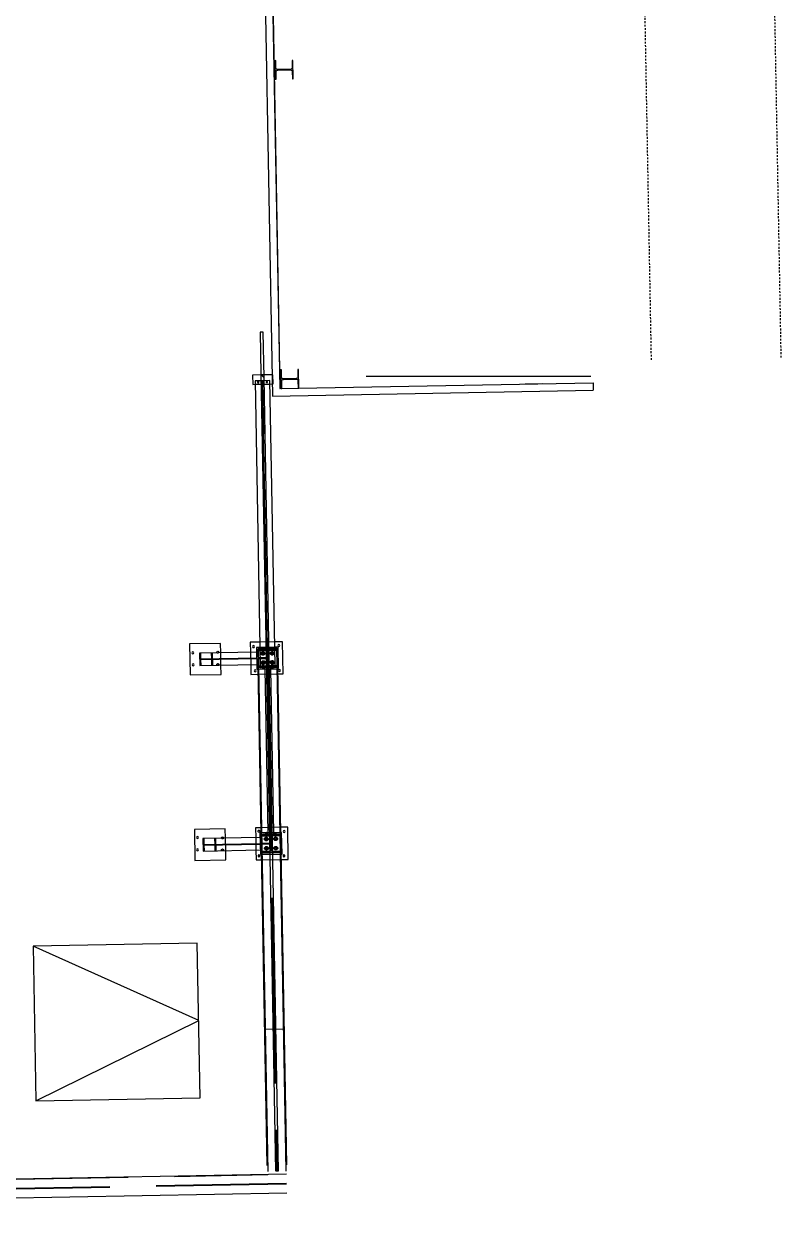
# Model space of a CAD drawing. Header units: millimetres. Extents: x 3476 to 38328, y 1439 to 26921.
# Drawn here: x 20063 to 21287, y 10831 to 12752 of the extents above; entities that cross this region are included whole.
import ezdxf

# ---------------------------------------------------------------- set-up
doc = ezdxf.new("R2010")
doc.units = ezdxf.units.MM
doc.header["$LTSCALE"] = 100
doc.header["$MEASUREMENT"] = 0
doc.linetypes.add('ACAD_ISO02W100', pattern=[15, 12, -3])
doc.linetypes.add('DOT', pattern=[0.055, 0.03, -0.025])
doc.layers.get('0').update_dxf_attribs({"linetype": 'CONTINUOUS'})
for name, color, linetype in [('--W-FIGUUR-25', 5, 'CONTINUOUS'), ('A-KOLOM', 7, 'CONTINUOUS'), ('A-MUUR', 7, 'CONTINUOUS'), ('Bouten', 4, 'CONTINUOUS'), ('CIRCULATIE', 4, 'DOT'), ('L-HULPLIJNEN', 7, 'CONTINUOUS'), ('maten', 4, 'CONTINUOUS'), ('Platen', 6, 'CONTINUOUS'), ('Profielen', 2, 'CONTINUOUS'), ('Rasters', 3, 'CONTINUOUS')]:
    doc.layers.add(name, color=color, linetype=linetype)

msp = doc.modelspace()

# ---------------------------------------------------------------- linework, layer by layer
at = {"layer": '--W-FIGUUR-25'}
for p, q in [((20346.07, 11141.25), (20078.24, 11261.36)), ((20082.82, 11011.4), (20346.07, 11141.25))]:
    msp.add_line(p, q, dxfattribs=at)
msp.add_lwpolyline([(20082.82, 11011.4), (20348.36, 11016.27), (20343.78, 11266.23), (20078.24, 11261.36)], close=True, dxfattribs=at)
at = {"color": 8, "linetype": 'ACAD_ISO02W100', "ltscale": 0.25}
for p, q in [((20469.05, 11744.72), (20445.05, 11744.28)), ((20441.49, 11709.21), (20473.89, 11709.8))]:
    msp.add_line(p, q, dxfattribs=at)
at = {"layer": 'A-KOLOM'}
for points in [[(20498.81, 12663.25), (20498.26, 12693.25), (20496.86, 12693.22), (20497.08, 12681.35, -0.4142135), (20494.43, 12678.6), (20473.63, 12678.22, -0.4142136), (20470.89, 12680.87), (20470.67, 12692.74), (20469.27, 12692.72), (20469.82, 12662.72), (20471.22, 12662.75), (20471, 12674.62, -0.4142136), (20473.65, 12677.37), (20494.45, 12677.75, -0.4142136), (20497.2, 12675.1), (20497.41, 12663.23)], [(20507.98, 12163.34), (20507.43, 12193.33), (20506.03, 12193.31), (20506.24, 12181.43, -0.4142135), (20503.59, 12178.68), (20482.8, 12178.3, -0.4142136), (20480.05, 12180.95), (20479.83, 12192.83), (20478.43, 12192.8), (20478.98, 12162.8), (20480.38, 12162.83), (20480.16, 12174.7, -0.4142136), (20482.81, 12177.45), (20503.61, 12177.83, -0.4142136), (20506.36, 12175.18), (20506.58, 12163.31)]]:
    msp.add_lwpolyline(points, format="xyb", close=True, dxfattribs=at)
at = {"layer": 'A-MUUR'}
for p, q in [((20389.58, 16276.86), (20465.2, 12150.55)), ((20401.57, 16277.08), (20476.98, 12162.77)), ((20477.16, 12162.77), (20983.4, 12172.05)), ((20983.4, 12172.05), (20983.62, 12160.05)), ((20465.2, 12150.55), (20983.62, 12160.05))]:
    msp.add_line(p, q, dxfattribs=at)
at = {"layer": 'Bouten', "color": 8, "linetype": 'ACAD_ISO02W100', "ltscale": 0.25}
for p, q in [((20448.42, 11736.54), (20447.19, 11734.31)), ((20447.19, 11734.31), (20448.5, 11732.14)), ((20448.7, 11721.54), (20447.47, 11719.32)), ((20450.96, 11736.59), (20448.42, 11736.54)), ((20448.5, 11732.14), (20451.04, 11732.18)), ((20451.24, 11721.59), (20448.7, 11721.54)), ((20450.08, 11720.85), (20450.54, 11720.76)), ((20451.33, 11721.43), (20451.24, 11721.59)), ((20451.37, 11721.37), (20451.33, 11721.43)), ((20452.3, 11719.83), (20451.37, 11721.37)), ((20451.81, 11735.19), (20451.75, 11735.28)), ((20451.78, 11733.52), (20451.84, 11733.61)), ((20452.21, 11734.52), (20451.81, 11735.19)), ((20451.84, 11733.61), (20452.21, 11734.29)), ((20452.18, 11721.12), (20452.05, 11721.26)), ((20452.41, 11720.78), (20452.39, 11720.82)), ((20452.41, 11720.77), (20452.41, 11720.78)), ((20452.5, 11720.62), (20452.41, 11720.78)), ((20462.63, 11735.38), (20462.25, 11734.7)), ((20462.25, 11734.48), (20462.66, 11733.81)), ((20462.55, 11720.97), (20462.47, 11720.8)), ((20462.57, 11721), (20462.55, 11720.97)), ((20462.55, 11720.97), (20462.55, 11720.96)), ((20462.68, 11735.48), (20462.63, 11735.38)), ((20462.66, 11733.81), (20462.71, 11733.72)), ((20462.7, 11720.02), (20462.66, 11719.96)), ((20463.57, 11721.59), (20462.7, 11720.02)), ((20462.89, 11721.46), (20462.77, 11721.31)), ((20463.6, 11733.68), (20463.36, 11734.04)), ((20465.96, 11736.86), (20463.42, 11736.81)), ((20463.5, 11732.41), (20466.04, 11732.46)), ((20463.61, 11721.66), (20463.57, 11721.59)), ((20463.69, 11721.82), (20463.61, 11721.66)), ((20466.24, 11721.86), (20463.69, 11721.82)), ((20467.27, 11734.68), (20465.96, 11736.86)), ((20466.04, 11732.46), (20467.27, 11734.68)), ((20467.55, 11719.68), (20466.24, 11721.86)), ((20447.47, 11719.32), (20448.78, 11717.14)), ((20448.78, 11717.14), (20451.32, 11717.19)), ((20452.34, 11719.77), (20452.3, 11719.83)), ((20452.55, 11719.41), (20452.34, 11719.77)), ((20462.66, 11719.96), (20462.46, 11719.59)), ((20463.6, 11719.18), (20463.51, 11719.61)), ((20463.77, 11717.41), (20466.32, 11717.46)), ((20466.32, 11717.46), (20467.55, 11719.68)), ((20453.58, 11442.68), (20453.58, 11442.38)), ((20453.63, 11439.98), (20453.63, 11439.68)), ((20453.85, 11444.17), (20453.88, 11442.69)), ((20453.88, 11442.69), (20454.02, 11442.69)), ((20453.97, 11439.69), (20453.99, 11438.69)), ((20454.24, 11444.69), (20454.25, 11444.18)), ((20454.28, 11442.4), (20454.33, 11440)), ((20455.05, 11444.19), (20455.08, 11442.71)), ((20455.15, 11438.71), (20455.13, 11439.71)), ((20455.85, 11444.2), (20455.84, 11444.72)), ((20455.93, 11440.03), (20455.88, 11442.42)), ((20456.14, 11442.73), (20456.28, 11442.73)), ((20456.28, 11442.73), (20456.25, 11444.21)), ((20456.31, 11438.73), (20456.29, 11439.73)), ((20456.58, 11442.44), (20456.58, 11442.74)), ((20456.63, 11439.74), (20456.63, 11440.04)), ((20468.58, 11442.96), (20468.58, 11442.66)), ((20468.63, 11440.26), (20468.63, 11439.96)), ((20468.85, 11444.44), (20468.88, 11442.96)), ((20468.88, 11442.96), (20469.02, 11442.97)), ((20468.97, 11439.96), (20468.99, 11438.96)), ((20469.24, 11444.97), (20469.25, 11444.45)), ((20469.28, 11442.67), (20469.33, 11440.27)), ((20470.05, 11444.46), (20470.08, 11442.98)), ((20470.15, 11438.99), (20470.13, 11439.99)), ((20470.85, 11444.48), (20470.84, 11445)), ((20470.92, 11440.3), (20470.88, 11442.7)), ((20471.14, 11443), (20471.28, 11443.01)), ((20471.28, 11443.01), (20471.25, 11444.49)), ((20471.31, 11439.01), (20471.29, 11440.01)), ((20471.58, 11442.71), (20471.58, 11443.01)), ((20471.63, 11440.01), (20471.62, 11440.31))]:
    msp.add_line(p, q, dxfattribs=at)
for points in [[(20451.75, 11735.28), (20451.41, 11735.84), (20451.17, 11736.24), (20450.96, 11736.59)], [(20451.04, 11732.18), (20451.24, 11732.54), (20451.46, 11732.94), (20451.78, 11733.52)], [(20452.21, 11734.29), (20452.27, 11734.41), (20452.21, 11734.52)], [(20462.25, 11734.7), (20462.19, 11734.59), (20462.25, 11734.48)], [(20463.42, 11736.81), (20463.22, 11736.46), (20463, 11736.06), (20462.68, 11735.48)], [(20462.71, 11733.72), (20463.05, 11733.15), (20463.29, 11732.76), (20463.5, 11732.41)], [(20451.32, 11717.19), (20452.14, 11718.67), (20452.3, 11718.95)], [(20462.73, 11719.14), (20462.9, 11718.86), (20463.77, 11717.41)], [(20456.25, 11444.21), (20455.05, 11444.19), (20453.85, 11444.17)], [(20453.99, 11438.69), (20455.15, 11438.71), (20456.31, 11438.73)], [(20471.25, 11444.49), (20470.05, 11444.46), (20468.85, 11444.44)], [(20468.99, 11438.96), (20470.15, 11438.99), (20471.31, 11439.01)]]:
    msp.add_lwpolyline(points, dxfattribs=at)
for centre in [(20449.73, 11734.36), (20464.74, 11734.63)]:
    msp.add_circle(centre, 2.8, dxfattribs=at)
for centre, start, end in [((20450.01, 11719.36), 42.90118, 26.71515), ((20450.01, 11719.36), 31.38288, 38.24632), ((20465.01, 11719.64), 155.39765, 139.20125), ((20465.01, 11719.64), 143.88294, 150.74616)]:
    msp.add_arc(centre, 2.8, start, end, dxfattribs=at)
at = {"layer": 'Bouten', "color": 8, "linetype": 'ACAD_ISO02W100', "ltscale": 0.25, "extrusion": (5.51888e-15, 5.91091e-16, -1)}
for centre, start, end in [((-20449.73, 11734.36), 336.4354, 178.93537), ((-20449.73, 11734.36), 336.43539, 358.93541), ((-20450.01, 11719.36), 313.93536, 291.43536), ((-20449.73, 11734.36), 201.43541, 291.4354), ((-20450.01, 11719.36), 88.93539, 92.83848), ((-20449.73, 11734.36), 111.43539, 113.07034), ((-20449.73, 11734.36), 244.82914, 246.43539), ((-20450.01, 11719.36), 111.43539, 111.58189), ((-20464.73, 11734.64), 336.43536, 178.9354), ((-20465.01, 11719.64), 358.9354, 178.93539), ((-20464.73, 11734.64), 223.93537, 313.93543), ((-20464.73, 11734.64), 64.82917, 66.43542), ((-20464.73, 11734.64), 291.43542, 293.07037), ((-20465.01, 11719.64), 66.43541, 66.956), ((-20464.73, 11734.64), 223.9354, 246.43536), ((-20464.73, 11734.64), 223.9354, 246.43536), ((-20465.01, 11719.64), 223.93538, 336.43541)]:
    msp.add_arc(centre, 1.5, start, end, dxfattribs=at)
at = {"layer": 'Bouten', "color": 8, "linetype": 'ACAD_ISO02W100', "ltscale": 0.25, "extrusion": (0.018325, -0.999832, -3.80721e-12)}
msp.add_arc((20661.33, 0, -11065.95), 1.5, 146.24998, 191.24998, dxfattribs=at)
at = {"layer": 'Bouten', "color": 8, "linetype": 'ACAD_ISO02W100', "ltscale": 0.25, "extrusion": (0.018325, -0.999832, -9.72435e-13)}
msp.add_arc((20661.33, 0, -11065.95), 1.5, 168.75, 191.25, dxfattribs=at)
at = {"layer": 'Bouten', "color": 8, "linetype": 'ACAD_ISO02W100', "ltscale": 0.25, "extrusion": (0.018325, -0.999832, -1.59183e-12)}
msp.add_arc((20661.33, 0, -11065.95), 1.5, 44.99997, 135.00003, dxfattribs=at)
at = {"layer": 'Bouten', "color": 8, "linetype": 'ACAD_ISO02W100', "ltscale": 0.25, "extrusion": (-0.018325, 0.999832, 1.40384e-12)}
for centre, start, end in [((-20661.33, 0, 11067.95), 337.49988, 202.50012), ((-20661.33, 0, 11067.95), 157.5, 202.5), ((-20676.33, 0, 11067.95), 337.50004, 202.49996), ((-20676.33, 0, 11067.95), 157.5, 202.5)]:
    msp.add_arc(centre, 0.8, start, end, dxfattribs=at)
at = {"layer": 'Bouten', "color": 8, "linetype": 'ACAD_ISO02W100', "ltscale": 0.25, "extrusion": (0.018325, -0.999832, 1.40286e-12)}
for centre in [(20661.33, 0, -11067.95), (20676.33, 0, -11067.95)]:
    msp.add_arc(centre, 0.8, 157.5, 202.5, dxfattribs=at)
at = {"layer": 'Bouten', "color": 8, "linetype": 'ACAD_ISO02W100', "ltscale": 0.25, "extrusion": (0.018325, -0.999832, -8.76885e-13)}
for centre, start, end in [((20661.33, 0, -11065.95), 348.75002, 33.75002), ((20676.33, 0, -11065.95), 168.75, 191.25), ((20676.33, 0, -11065.95), 348.75, 11.25)]:
    msp.add_arc(centre, 1.5, start, end, dxfattribs=at)
at = {"layer": 'Bouten', "color": 8, "linetype": 'ACAD_ISO02W100', "ltscale": 0.25, "extrusion": (0.018325, -0.999832, -7.81336e-13)}
for centre, start, end in [((20661.33, 0, -11065.95), 348.75, 11.25), ((20676.33, 0, -11065.95), 348.75002, 33.75002)]:
    msp.add_arc(centre, 1.5, start, end, dxfattribs=at)
at = {"layer": 'Bouten', "color": 8, "linetype": 'ACAD_ISO02W100', "ltscale": 0.25, "extrusion": (0.018325, -0.999832, -4.26674e-12)}
msp.add_arc((20676.33, 0, -11065.95), 1.5, 146.25006, 191.25005, dxfattribs=at)
at = {"layer": 'Bouten', "color": 8, "linetype": 'ACAD_ISO02W100', "ltscale": 0.25, "extrusion": (0.018325, -0.999832, -2.34538e-12)}
msp.add_arc((20676.33, 0, -11065.95), 1.5, 45.00001, 134.99999, dxfattribs=at)
at = {"layer": 'CIRCULATIE'}
for p, q in [((21077.7, 12208.93), (21015.67, 15582.95)), ((21287.43, 12212.77), (21231.84, 15236.82))]:
    msp.add_line(p, q, dxfattribs=at)
at = {"layer": 'L-HULPLIJNEN'}
msp.add_line((20404.01, 16152.86), (20477.16, 12162.77), dxfattribs=at)
at = {"layer": 'maten'}
msp.add_line((20616.84, 12182.66), (20979.53, 12182.66), dxfattribs=at)
at = {"layer": 'Platen', "linetype": 'Continuous', "ltscale": 0.25}
for p, q in [((20450.21, 12253.79), (20445.22, 12253.7)), ((20445.22, 12253.7), (20446.46, 12185.83)), ((20451.56, 12180.57), (20450.21, 12253.79)), ((20446.48, 12184.7), (20433, 12184.45)), ((20433, 12184.45), (20433.27, 12169.45)), ((20446.46, 12185.83), (20451.56, 12180.57)), ((20446.47, 12185.33), (20454.82, 11729.45)), ((20451.57, 12180.07), (20446.47, 12185.33)), ((20447.53, 12184.72), (20447.07, 12184.71)), ((20465.99, 12185.06), (20451.48, 12184.79)), ((20466.27, 12170.07), (20465.99, 12185.06)), ((20433.27, 12169.45), (20437.26, 12169.53)), ((20459.91, 11724.55), (20451.57, 12180.07)), ((20461.25, 12169.97), (20466.27, 12170.07)), ((20381.34, 11750.62), (20331.35, 11749.71)), ((20331.35, 11749.71), (20332.27, 11699.71)), ((20381.62, 11735.61), (20381.34, 11750.62)), ((20444.89, 11752.77), (20429.4, 11752.49)), ((20429.4, 11752.49), (20429.69, 11736.49)), ((20445.05, 11744.28), (20439.55, 11744.18)), ((20439.55, 11744.18), (20440.19, 11709.18)), ((20445.09, 11742.28), (20442.09, 11742.22)), ((20442.09, 11742.22), (20442.61, 11713.93)), ((20481.39, 11753.44), (20468.89, 11753.21)), ((20474.55, 11744.82), (20469.05, 11744.72)), ((20472.08, 11742.77), (20469.08, 11742.72)), ((20472.6, 11714.48), (20472.08, 11742.77)), ((20475.19, 11709.82), (20474.55, 11744.82)), ((20482.34, 11701.45), (20481.39, 11753.44)), ((20454.82, 11729.45), (20459.91, 11724.55)), ((20459.92, 11724.05), (20454.83, 11728.95)), ((20454.83, 11728.95), (20465.64, 11139.05)), ((20470.74, 11134.15), (20459.92, 11724.05)), ((20382.26, 11700.63), (20381.99, 11715.62)), ((20430.06, 11716.5), (20430.35, 11700.49)), ((20440.19, 11709.18), (20441.49, 11709.21)), ((20442.62, 11712.93), (20441.42, 11712.91)), ((20441.42, 11712.91), (20456.2, 10906.84)), ((20473.82, 11713.5), (20472.62, 11713.48)), ((20488.59, 10907.43), (20473.82, 11713.5)), ((20473.89, 11709.8), (20475.19, 11709.82)), ((20474.04, 11701.29), (20482.34, 11701.45)), ((20332.27, 11699.71), (20382.26, 11700.63)), ((20430.35, 11700.49), (20441.65, 11700.7)), ((20446.19, 11452.75), (20437.89, 11452.6)), ((20437.89, 11452.6), (20438.19, 11436.6)), ((20489.89, 11453.55), (20478.59, 11453.34)), ((20490.84, 11401.56), (20489.89, 11453.55)), ((20389, 11450.7), (20339.01, 11449.78)), ((20339.01, 11449.78), (20339.93, 11399.79)), ((20389.28, 11435.7), (20389, 11450.7)), ((20446.35, 11444.25), (20445.05, 11444.23)), ((20445.05, 11444.23), (20445.69, 11409.23)), ((20480.04, 11444.87), (20478.74, 11444.84)), ((20480.68, 11409.87), (20480.04, 11444.87)), ((20389.92, 11400.71), (20389.65, 11415.71)), ((20438.55, 11416.6), (20438.85, 11400.61)), ((20339.93, 11399.79), (20389.92, 11400.71)), ((20438.85, 11400.61), (20447.15, 11400.76)), ((20445.69, 11409.23), (20446.99, 11409.26)), ((20479.38, 11409.85), (20480.68, 11409.87)), ((20479.54, 11401.35), (20490.84, 11401.56)), ((20465.64, 11139.05), (20470.74, 11134.15)), ((20465.65, 11138.55), (20470.07, 10897.59)), ((20470.74, 11133.65), (20465.65, 11138.55)), ((20475.07, 10897.68), (20470.74, 11133.65))]:
    msp.add_line(p, q, dxfattribs=at)
at = {"layer": 'Platen', "color": 8, "linetype": 'ACAD_ISO02W100', "ltscale": 0.25}
for p, q in [((20447.07, 12184.71), (20446.48, 12184.7)), ((20451.48, 12184.79), (20447.53, 12184.72)), ((20451.65, 12175.4), (20446.65, 12175.3)), ((20448.78, 12175.34), (20457.22, 11714.69)), ((20457.97, 11714.71), (20449.53, 12175.36)), ((20442.11, 11740.72), (20440.12, 11740.69)), ((20440.12, 11740.69), (20440.63, 11712.69)), ((20442.15, 11741.22), (20442.11, 11741.22)), ((20442.13, 11739.82), (20442.17, 11739.82)), ((20442.17, 11739.82), (20454, 11740.04)), ((20468.89, 11753.21), (20444.89, 11752.77)), ((20454.63, 11739.79), (20455.46, 11739.47)), ((20456.21, 11742.48), (20456.73, 11714.19)), ((20457.98, 11741.51), (20456.23, 11741.48)), ((20458.48, 11714.22), (20457.96, 11742.51)), ((20458.82, 11739.53), (20459.63, 11739.88)), ((20460.25, 11740.15), (20472.09, 11740.37)), ((20472.1, 11741.77), (20472.06, 11741.77)), ((20472.09, 11740.37), (20472.13, 11740.37)), ((20348.82, 11735.01), (20349, 11725.46)), ((20349, 11725.46), (20439.86, 11727.13)), ((20349.01, 11724.56), (20439.88, 11726.23)), ((20349.01, 11724.56), (20349.19, 11715.02)), ((20366.31, 11735.33), (20366.49, 11725.78)), ((20366.5, 11724.88), (20366.68, 11715.34)), ((20367.86, 11735.36), (20368.22, 11715.36)), ((20381.99, 11715.62), (20381.62, 11735.61)), ((20429.69, 11736.49), (20430.06, 11716.5)), ((20440.19, 11736.69), (20439.69, 11736.68)), ((20439.86, 11727.13), (20440.36, 11727.14)), ((20440.38, 11726.24), (20439.88, 11726.23)), ((20456.36, 11727.48), (20442.36, 11727.22)), ((20442.38, 11726.22), (20456.88, 11726.49)), ((20448.05, 11735.93), (20448.08, 11735.93)), ((20448.08, 11735.93), (20451.32, 11735.99)), ((20451.38, 11732.79), (20448.14, 11732.73)), ((20448.36, 11720.93), (20450.63, 11720.98)), ((20450.63, 11720.98), (20450.7, 11720.98)), ((20450.7, 11720.98), (20451.6, 11720.99)), ((20452.01, 11735.85), (20452.07, 11735.82)), ((20452.19, 11733.04), (20452.12, 11732.99)), ((20452.41, 11720.77), (20452.44, 11720.76)), ((20456.48, 11727.48), (20456.36, 11727.48)), ((20456.86, 11727.49), (20456.48, 11727.48)), ((20456.75, 11737.39), (20457.13, 11716.59)), ((20462.28, 11735.96), (20462.34, 11736)), ((20462.46, 11733.14), (20462.4, 11733.18)), ((20462.55, 11720.96), (20462.55, 11720.96)), ((20463.05, 11736.21), (20463.08, 11736.21)), ((20463.08, 11736.21), (20466.32, 11736.27)), ((20466.38, 11733.07), (20463.14, 11733.01)), ((20463.36, 11721.21), (20464.25, 11721.22)), ((20464.25, 11721.22), (20464.33, 11721.23)), ((20464.33, 11721.23), (20466.59, 11721.27)), ((20440.06, 11716.68), (20440.55, 11716.69)), ((20440.63, 11712.69), (20442.63, 11712.73)), ((20441.65, 11700.7), (20474.04, 11701.29)), ((20442.65, 11713.63), (20442.61, 11713.63)), ((20442.64, 11712.23), (20442.68, 11712.23)), ((20454.48, 11713.84), (20442.65, 11713.63)), ((20442.68, 11712.23), (20456.68, 11712.48)), ((20451.66, 11717.79), (20448.42, 11717.73)), ((20448.6, 11714.04), (20448.61, 11713.74)), ((20448.65, 11711.34), (20448.66, 11711.04)), ((20448.88, 11715.52), (20448.91, 11714.04)), ((20449, 11711.04), (20449.02, 11710.04)), ((20449.21, 11713.75), (20449.24, 11712.35)), ((20449.27, 11716.05), (20449.28, 11715.53)), ((20449.31, 11713.75), (20449.35, 11711.35)), ((20450.08, 11715.54), (20450.1, 11714.06)), ((20450.18, 11710.07), (20450.16, 11711.06)), ((20450.88, 11715.56), (20450.87, 11716.08)), ((20450.95, 11711.38), (20450.91, 11713.78)), ((20451.04, 11712.38), (20451.01, 11713.78)), ((20451.3, 11714.09), (20451.28, 11715.57)), ((20451.34, 11710.09), (20451.32, 11711.09)), ((20451.61, 11713.79), (20451.6, 11714.09)), ((20451.66, 11711.09), (20451.65, 11711.39)), ((20455.09, 11714.66), (20460.09, 11714.75)), ((20460.1, 11714.25), (20455.1, 11714.16)), ((20455.2, 11714.16), (20455.1, 11714.11)), ((20456.7, 11715.5), (20456.38, 11714.68)), ((20456.68, 11712.48), (20456.76, 11712.49)), ((20456.73, 11714.19), (20471.7, 10897.12)), ((20456.76, 11712.49), (20458.51, 11712.52)), ((20458.81, 11714.72), (20458.45, 11715.53)), ((20458.48, 11714.22), (20473.45, 10897.16)), ((20458.59, 11712.52), (20472.59, 11712.78)), ((20460.1, 11714.21), (20460, 11714.25)), ((20472.57, 11714.18), (20460.73, 11713.96)), ((20466.65, 11718.07), (20463.42, 11718.01)), ((20463.6, 11714.31), (20463.61, 11714.01)), ((20463.65, 11711.61), (20463.66, 11711.31)), ((20463.88, 11715.8), (20463.9, 11714.32)), ((20464, 11711.32), (20464.02, 11710.32)), ((20464.21, 11714.02), (20464.23, 11712.62)), ((20464.27, 11716.32), (20464.28, 11715.8)), ((20464.31, 11714.02), (20464.35, 11711.63)), ((20465.08, 11715.82), (20465.1, 11714.34)), ((20465.18, 11710.34), (20465.16, 11711.34)), ((20465.87, 11715.83), (20465.87, 11716.35)), ((20465.95, 11711.65), (20465.91, 11714.05)), ((20466.03, 11712.66), (20466.01, 11714.06)), ((20466.3, 11714.36), (20466.27, 11715.84)), ((20466.33, 11710.36), (20466.32, 11711.36)), ((20466.61, 11714.07), (20466.6, 11714.37)), ((20466.66, 11711.37), (20466.65, 11711.67)), ((20472.61, 11714.18), (20472.57, 11714.18)), ((20472.59, 11712.78), (20472.63, 11712.78)), ((20478.59, 11453.34), (20446.19, 11452.75)), ((20438.19, 11436.6), (20438.55, 11416.6)), ((20478.74, 11444.84), (20446.35, 11444.25)), ((20447.62, 11440.57), (20446.42, 11440.55)), ((20447.64, 11441.27), (20447.6, 11441.27)), ((20447.63, 11439.87), (20447.67, 11439.87)), ((20461.64, 11441.53), (20447.64, 11441.27)), ((20461.64, 11439.63), (20447.64, 11439.37)), ((20447.67, 11439.87), (20459.5, 11440.09)), ((20453.55, 11435.98), (20453.58, 11435.98)), ((20453.58, 11435.98), (20456.82, 11436.04)), ((20456.88, 11432.84), (20453.64, 11432.78)), ((20454.2, 11441.39), (20454.23, 11439.99)), ((20456.03, 11440.03), (20456, 11441.43)), ((20458.64, 11441.78), (20458.67, 11439.78)), ((20460.13, 11439.84), (20460.23, 11439.8)), ((20460.23, 11439.8), (20460.72, 11439.61)), ((20461.73, 11441.53), (20461.64, 11441.53)), ((20461.65, 11438.82), (20461.78, 11438.52)), ((20463.48, 11441.56), (20461.73, 11441.53)), ((20462.25, 11437.44), (20462.63, 11416.64)), ((20462.63, 11416.64), (20462.25, 11437.44)), ((20463.48, 11416.66), (20463.1, 11437.46)), ((20463.53, 11438.55), (20463.65, 11438.85)), ((20477.56, 11441.82), (20463.56, 11441.57)), ((20477.63, 11439.92), (20463.64, 11439.67)), ((20464.55, 11439.68), (20465.03, 11439.89)), ((20465.03, 11439.89), (20465.13, 11439.93)), ((20465.75, 11440.21), (20477.58, 11440.42)), ((20466.59, 11439.92), (20466.55, 11441.92)), ((20468.55, 11436.26), (20468.58, 11436.26)), ((20468.58, 11436.26), (20471.82, 11436.32)), ((20471.88, 11433.12), (20468.64, 11433.06)), ((20469.2, 11441.67), (20469.23, 11440.27)), ((20471.03, 11440.3), (20471, 11441.7)), ((20477.6, 11441.82), (20477.56, 11441.82)), ((20477.58, 11440.42), (20477.62, 11440.42)), ((20478.81, 11441.14), (20477.61, 11441.12)), ((20448.12, 11412.98), (20446.92, 11412.96)), ((20448.1, 11414.18), (20462.1, 11414.43)), ((20448.15, 11413.68), (20448.11, 11413.68)), ((20459.98, 11413.89), (20448.15, 11413.68)), ((20453.86, 11420.98), (20457.09, 11421.04)), ((20457.15, 11417.84), (20453.92, 11417.78)), ((20459.14, 11414.18), (20459.18, 11412.18)), ((20460.7, 11414.21), (20460.6, 11414.17)), ((20461.18, 11414.42), (20460.7, 11414.21)), ((20462.2, 11415.55), (20462.08, 11415.25)), ((20464.08, 11415.28), (20463.95, 11415.58)), ((20464.09, 11412.57), (20478.09, 11412.83)), ((20464.1, 11414.47), (20478.09, 11414.73)), ((20465.5, 11414.3), (20465.01, 11414.49)), ((20465.6, 11414.26), (20465.5, 11414.3)), ((20478.06, 11414.23), (20466.23, 11414.01)), ((20468.85, 11421.26), (20472.09, 11421.32)), ((20472.15, 11418.12), (20468.91, 11418.06)), ((20478.1, 11414.23), (20478.06, 11414.23)), ((20478.09, 11412.83), (20478.13, 11412.83)), ((20479.32, 11413.55), (20478.12, 11413.53)), ((20446.99, 11409.26), (20479.38, 11409.85)), ((20447.15, 11400.76), (20479.54, 11401.35)), ((20448.13, 11412.28), (20448.18, 11412.28)), ((20448.18, 11412.28), (20462.17, 11412.53)), ((20462.26, 11412.54), (20464.01, 11412.57)), ((20453.37, 11126.83), (20483.36, 11127.38)), ((18777.41, 10846.62), (20487.93, 10877.97)), ((18777.43, 10845.52), (20487.95, 10876.87)), ((18807.14, 10861.61), (20457.67, 10891.86))]:
    msp.add_line(p, q, dxfattribs=at)
for points in [[(20437.26, 12169.53), (20446.75, 12169.7), (20448.88, 12169.74), (20449.63, 12169.76), (20451.75, 12169.8), (20461.25, 12169.97)], [(20451.28, 11715.57), (20450.08, 11715.54), (20448.88, 11715.52)], [(20449.02, 11710.04), (20450.18, 11710.07), (20451.34, 11710.09)], [(20466.27, 11715.84), (20465.08, 11715.82), (20463.88, 11715.8)], [(20464.02, 11710.32), (20465.18, 11710.34), (20466.33, 11710.36)], [(20461.64, 11441.83), (20460.1, 11441.8), (20458.64, 11441.78), (20447.64, 11441.57)], [(20447.68, 11439.57), (20458.67, 11439.78), (20460.13, 11439.8), (20461.67, 11439.83)], [(20477.55, 11442.12), (20466.55, 11441.92), (20465.09, 11441.89), (20463.55, 11441.87)], [(20463.59, 11439.87), (20465.13, 11439.89), (20466.59, 11439.92), (20477.59, 11440.12)], [(20462.14, 11414.23), (20460.6, 11414.21), (20459.14, 11414.18), (20448.14, 11413.98)], [(20448.18, 11411.98), (20459.18, 11412.18), (20460.64, 11412.21), (20462.18, 11412.23)]]:
    msp.add_lwpolyline(points, dxfattribs=at)
at = {"layer": 'Platen', "linetype": 'Continuous', "ltscale": 0.25, "extrusion": (5.51888e-15, 5.91091e-16, -1)}
for centre in [(-20434.75, 11745.41), (-20336.62, 11735.58), (-20337.18, 11715.99), (-20437.18, 11706.15), (-20476.58, 11706.78), (-20344.07, 11436.67), (-20484.01, 11446.57)]:
    msp.add_circle(centre, 1.6, dxfattribs=at)
at = {"layer": 'Platen', "linetype": 'Continuous', "ltscale": 0.25, "extrusion": (-5.70987e-14, -9.69458e-14, -1)}
for centre in [(-20475.52, 11747.47, 0), (-20344.24, 11416.77, 0), (-20443.44, 11407.11, 0), (-20483.84, 11407.36, 0)]:
    msp.add_circle(centre, 1.6, dxfattribs=at)
at = {"layer": 'Platen', "color": 8, "linetype": 'ACAD_ISO02W100', "ltscale": 0.25, "extrusion": (-2.11474e-14, -6.72789e-14, -1)}
for centre, start, end in [((-20454.05, 11737.34, 0), 88.94998, 103.31096), ((-20454.05, 11737.34, 0), 123.54697, 178.95), ((-20460.68, 11716.66, 0), 285.74256, 313.94999), ((-20460.68, 11716.66, 0), 268.95001, 283.31099)]:
    msp.add_arc(centre, 2.7, start, end, dxfattribs=at)
at = {"layer": 'Platen', "color": 8, "linetype": 'ACAD_ISO02W100', "ltscale": 0.25, "extrusion": (7.33889e-14, -2.60752e-14, -1)}
for centre, start, end in [((-20460.3, 11737.46, 0), 358.95, 54.35301), ((-20454.43, 11716.54, 0), 178.95, 204.72329)]:
    msp.add_arc(centre, 2.7, start, end, dxfattribs=at)
at = {"layer": 'Platen', "color": 8, "linetype": 'ACAD_ISO02W100', "ltscale": 0.25, "extrusion": (3.46543e-14, -6.62562e-14, -1)}
for centre, start, end in [((-20460.3, 11737.46), 74.58902, 88.94999), ((-20454.43, 11716.54), 254.58903, 268.95002), ((-20454.43, 11716.54), 223.95, 252.15743)]:
    msp.add_arc(centre, 2.7, start, end, dxfattribs=at)
at = {"layer": 'Platen', "linetype": 'Continuous', "ltscale": 0.25, "extrusion": (5.51888e-15, 5.91091e-16, -1)}
for centre, start, end in [((-20376.71, 11736.43), 323.75827, 214.14174), ((-20384.49, 11436.32), 332.47541, 205.4246), ((-20443.3, 11447.12), 291.45002, 66.44998), ((-20443.3, 11447.11), 66.80554, 111.32689), ((-20443.24, 11447.14), 113.51686, 288.91308)]:
    msp.add_arc(centre, 1.6, start, end, dxfattribs=at)
at = {"layer": 'Platen', "color": 8, "linetype": 'ACAD_ISO02W100', "ltscale": 0.25, "extrusion": (5.51888e-15, 5.91091e-16, -1)}
for centre, radius, start, end in [((-20376.71, 11736.43), 1.6, 214.14174, 323.75827), ((-20448.36, 11719.33), 1.6, 268.95003, 88.94997), ((-20448.36, 11719.33), 1.6, 43.94999, 66.45001), ((-20451.23, 11734.39), 1.1, 88.76385, 88.95002), ((-20451.23, 11734.39), 1.1, 268.94998, 269.10691), ((-20451.66, 11719.39), 1.6, 88.95002, 118.52575), ((-20451.66, 11719.39), 1.6, 119.78418, 268.94998), ((-20463.08, 11734.61), 1.6, 358.95001, 359.02764), ((-20463.36, 11719.61), 1.6, 268.95006, 58.11573), ((-20463.23, 11734.61), 1.1, 358.95002, 359.08023), ((-20463.36, 11719.61), 1.6, 59.36949, 88.95), ((-20463.23, 11734.61), 1.1, 88.76384, 88.95001), ((-20463.23, 11734.61), 1.1, 268.94999, 269.10684), ((-20466.65, 11719.67), 1.6, 88.95, 268.95), ((-20463.36, 11719.61), 1.6, 358.94998, 359.02761), ((-20384.49, 11436.32), 1.6, 205.4246, 332.47541), ((-20384.49, 11436.32), 1.6, 42.58615, 43.95), ((-20453.62, 11434.38), 1.6, 270.60514, 87.26567), ((-20456.88, 11434.44), 1.6, 88.95002, 268.94998), ((-20468.62, 11434.66), 1.6, 270.60511, 87.26564), ((-20471.88, 11434.72), 1.6, 88.95, 268.95), ((-20453.86, 11419.38), 1.6, 268.95, 88.95), ((-20457.15, 11419.44), 1.6, 88.95, 268.95), ((-20459.93, 11416.59), 2.7, 254.58904, 268.95002), ((-20459.93, 11416.59), 2.7, 212.10489, 240.19705), ((-20459.93, 11416.59), 2.7, 178.94999, 204.72328), ((-20466.18, 11416.71), 2.7, 333.17681, 358.95001), ((-20466.18, 11416.71), 2.7, 297.70293, 325.7951), ((-20466.18, 11416.71), 2.7, 268.95001, 283.31098), ((-20468.85, 11419.66), 1.6, 268.95, 88.95), ((-20472.15, 11419.72), 1.6, 88.95, 268.95)]:
    msp.add_arc(centre, radius, start, end, dxfattribs=at)
at = {"layer": 'Platen', "color": 8, "linetype": 'ACAD_ISO02W100', "ltscale": 0.25, "extrusion": (2.60442e-14, 1.14666e-13, -1)}
for centre, start, end in [((-20448.13, 11734.33, 0), 270.60514, 87.26567), ((-20463.08, 11734.61, 0), 269.05776, 291.45001)]:
    msp.add_arc(centre, 1.6, start, end, dxfattribs=at)
at = {"layer": 'Platen', "color": 8, "linetype": 'ACAD_ISO02W100', "ltscale": 0.25, "extrusion": (-1.50065e-14, -1.13484e-13, -1)}
for centre, start, end in [((-20451.38, 11734.39, 0), 88.95002, 111.44998), ((-20466.38, 11734.67, 0), 88.95, 268.95)]:
    msp.add_arc(centre, 1.6, start, end, dxfattribs=at)
at = {"layer": 'Platen', "color": 8, "linetype": 'ACAD_ISO02W100', "ltscale": 0.25, "extrusion": (-1.91728e-14, 1.13837e-13, -1)}
msp.add_arc((-20451.38, 11734.39), 1.6, 246.45002, 268.94998, dxfattribs=at)
at = {"layer": 'Platen', "color": 8, "linetype": 'ACAD_ISO02W100', "ltscale": 0.25, "extrusion": (-5.70987e-14, -9.69458e-14, -1)}
msp.add_arc((-20451.38, 11734.39, 0), 1.6, 118.62416, 239.27346, dxfattribs=at)
at = {"layer": 'Platen', "color": 8, "linetype": 'ACAD_ISO02W100', "ltscale": 0.25, "extrusion": (6.81364e-14, 9.8128e-14, -1)}
for centre, start, end in [((-20463.08, 11734.61, 0), 298.62418, 59.27347), ((-20384.45, 11416.72, 0), 111.67505, 222.75572)]:
    msp.add_arc(centre, 1.6, start, end, dxfattribs=at)
at = {"layer": 'Platen', "color": 8, "linetype": 'ACAD_ISO02W100', "ltscale": 0.25, "extrusion": (1.72094e-13, -6.48567e-14, -1)}
msp.add_arc((-20463.49, 11720.61, 0), 1.1, 358.95003, 359.08025, dxfattribs=at)
at = {"layer": 'Platen', "color": 8, "linetype": 'ACAD_ISO02W100', "ltscale": 0.25, "extrusion": (3.02106e-14, -1.12655e-13, -1)}
msp.add_arc((-20463.08, 11734.61), 1.6, 66.44998, 88.81298, dxfattribs=at)
at = {"layer": 'Platen', "color": 8, "linetype": 'ACAD_ISO02W100', "ltscale": 0.25, "extrusion": (-8.96579e-14, -6.55585e-14, -1)}
for centre, start, end in [((-20376.98, 11716.33, 0), 328.1474, 209.75259), ((-20384.47, 11416.71, 0), 315.53227, 110.93649)]:
    msp.add_arc(centre, 1.6, start, end, dxfattribs=at)
at = {"layer": 'Platen', "linetype": 'Continuous', "ltscale": 0.25, "extrusion": (1.03056e-13, -6.20265e-14, -1)}
msp.add_arc((-20376.98, 11716.33, 0), 1.6, 209.75259, 328.1474, dxfattribs=at)
at = {"layer": 'Platen', "color": 8, "linetype": 'ACAD_ISO02W100', "ltscale": 0.25, "extrusion": (-0.018325, 0.999832, -7.80357e-13)}
for start, end in [(348.75001, 191.24999), (348.74999, 11.25001)]:
    msp.add_arc((-20661.33, 0, 11334.35), 1.5, start, end, dxfattribs=at)
at = {"layer": 'Platen', "color": 8, "linetype": 'ACAD_ISO02W100', "ltscale": 0.25, "extrusion": (-0.018325, 0.999832, 1.40384e-12)}
for centre, start, end in [((-20661.33, 0, 11339.35), 337.49988, 202.50012), ((-20661.33, 0, 11339.35), 157.5, 202.5), ((-20676.33, 0, 11339.35), 337.50003, 202.49997)]:
    msp.add_arc(centre, 0.8, start, end, dxfattribs=at)
at = {"layer": 'Platen', "color": 8, "linetype": 'ACAD_ISO02W100', "ltscale": 0.25, "extrusion": (0.018325, -0.999832, 1.40286e-12)}
msp.add_arc((20661.33, 0, -11339.35), 0.8, 157.5, 202.5, dxfattribs=at)
at = {"layer": 'Platen', "color": 8, "linetype": 'ACAD_ISO02W100', "ltscale": 0.25, "extrusion": (-0.018325, 0.999832, -9.71455e-13)}
msp.add_arc((-20661.33, 0, 11334.35), 1.5, 168.74999, 191.25001, dxfattribs=at)
at = {"layer": 'Platen', "color": 8, "linetype": 'ACAD_ISO02W100', "ltscale": 0.25, "extrusion": (-6.13284e-14, -2.85443e-14, -1)}
msp.add_arc((-20460.68, 11716.66, 0), 2.7, 333.1768, 358.95, dxfattribs=at)
at = {"layer": 'Platen', "color": 8, "linetype": 'ACAD_ISO02W100', "ltscale": 0.25, "extrusion": (-0.018325, 0.999832, -8.75906e-13)}
for start, end in [(348.75001, 191.24999), (348.74999, 11.25001), (168.74999, 191.25001)]:
    msp.add_arc((-20676.33, 0, 11334.35), 1.5, start, end, dxfattribs=at)
at = {"layer": 'Platen', "color": 8, "linetype": 'ACAD_ISO02W100', "ltscale": 0.25, "extrusion": (0.018325, -0.999832, 1.04104e-12)}
msp.add_arc((20676.33, 0, -11339.35), 0.8, 157.5, 202.5, dxfattribs=at)
at = {"layer": 'Platen', "color": 8, "linetype": 'ACAD_ISO02W100', "ltscale": 0.25, "extrusion": (-0.018325, 0.999832, 1.76566e-12)}
msp.add_arc((-20676.33, 0, 11339.35), 0.8, 157.5, 202.5, dxfattribs=at)
at = {"layer": 'Platen', "color": 8, "linetype": 'ACAD_ISO02W100', "ltscale": 0.25, "extrusion": (3.21852e-14, 6.84611e-14, -1)}
for start, end in [(88.94998, 103.31096), (117.70287, 145.79511)]:
    msp.add_arc((-20459.55, 11437.39, 0), 2.7, start, end, dxfattribs=at)
at = {"layer": 'Platen', "color": 8, "linetype": 'ACAD_ISO02W100', "ltscale": 0.25, "extrusion": (7.23662e-14, 2.97265e-14, -1)}
msp.add_arc((-20459.55, 11437.39, 0), 2.7, 153.1767, 178.94999, dxfattribs=at)
at = {"layer": 'Platen', "color": 8, "linetype": 'ACAD_ISO02W100', "ltscale": 0.25, "extrusion": (-6.23512e-14, 2.72574e-14, -1)}
for start, end in [(358.95001, 24.72321), (32.10489, 60.19714)]:
    msp.add_arc((-20465.8, 11437.51), 2.7, start, end, dxfattribs=at)
at = {"layer": 'Platen', "color": 8, "linetype": 'ACAD_ISO02W100', "ltscale": 0.25, "extrusion": (-2.36165e-14, 6.74384e-14, -1)}
msp.add_arc((-20465.8, 11437.51), 2.7, 74.58902, 88.94999, dxfattribs=at)
at = {"layer": 'Platen', "color": 8, "linetype": 'ACAD_ISO02W100', "ltscale": 0.25, "extrusion": (-1.08556e-13, 2.11164e-14, -1)}
msp.add_arc((-20468.58, 11434.66, 0), 1.6, 358.94999, 359.02762, dxfattribs=at)
at = {"layer": 'Platen', "linetype": 'Continuous', "ltscale": 0.25, "extrusion": (7.16685e-14, -9.45857e-14, -1)}
msp.add_arc((-20384.45, 11416.72), 1.6, 223.95, 313.95, dxfattribs=at)
at = {"layer": 'Platen', "color": 8, "linetype": 'ACAD_ISO02W100', "ltscale": 0.25, "extrusion": (1.19594e-13, -1.99342e-14, -1)}
msp.add_arc((-20468.85, 11419.66, 0), 1.6, 358.95, 359.02763, dxfattribs=at)
at = {"layer": 'Profielen', "linetype": 'Continuous', "ltscale": 0.25}
for p, q in [((20446.65, 12175.3), (20437.15, 12175.13)), ((20437.15, 12175.13), (20445.6, 11714.48)), ((20461.15, 12175.57), (20451.65, 12175.4)), ((20469.59, 11714.92), (20461.15, 12175.57)), ((20439.69, 11736.68), (20347.28, 11734.98)), ((20347.28, 11734.98), (20347.64, 11714.99)), ((20347.64, 11714.99), (20440.06, 11716.68)), ((20455.1, 11714.16), (20442.61, 11713.93)), ((20442.61, 11713.93), (20457.58, 10896.86)), ((20445.6, 11714.48), (20455.09, 11714.66)), ((20460.09, 11714.75), (20469.59, 11714.92)), ((20472.6, 11714.48), (20460.1, 11714.25)), ((20487.58, 10897.41), (20472.6, 11714.48)), ((20445.19, 11436.73), (20352.78, 11435.03)), ((20352.78, 11435.03), (20353.14, 11415.04)), ((20353.14, 11415.04), (20445.55, 11416.73)), ((20487.67, 10892.41), (18777.14, 10861.06)), ((18777.69, 10831.07), (20488.22, 10862.42))]:
    msp.add_line(p, q, dxfattribs=at)
at = {"layer": 'Profielen', "color": 8, "linetype": 'ACAD_ISO02W100', "ltscale": 0.25}
for p, q in [((20449.6, 12171.46), (20448.85, 12171.44)), ((20448.89, 12169.24), (20449.64, 12169.26)), ((20449.78, 12161.46), (20449.03, 12161.45)), ((20449.07, 12159.25), (20449.82, 12159.26)), ((20453.14, 11741.42), (20453.18, 11739.43)), ((20461.1, 11739.57), (20461.06, 11741.57)), ((20450.37, 11735.82), (20449.56, 11734.36)), ((20449.56, 11734.36), (20450.42, 11732.92)), ((20449.72, 11720.91), (20449.9, 11720.95)), ((20450.62, 11721.83), (20449.81, 11720.36)), ((20449.81, 11720.36), (20450.68, 11718.92)), ((20450.13, 11720.94), (20450.58, 11720.86)), ((20452.04, 11735.86), (20450.37, 11735.82)), ((20450.42, 11732.92), (20452.1, 11732.95)), ((20452.3, 11721.86), (20450.62, 11721.83)), ((20450.94, 11735.37), (20450.97, 11735.33)), ((20452.91, 11734.42), (20452.04, 11735.86)), ((20452.1, 11732.95), (20452.91, 11734.42)), ((20453.17, 11720.42), (20452.3, 11721.86)), ((20452.35, 11718.95), (20453.17, 11720.42)), ((20462.37, 11736.04), (20461.55, 11734.58)), ((20461.55, 11734.58), (20462.42, 11733.14)), ((20462.62, 11722.05), (20461.81, 11720.58)), ((20461.81, 11720.58), (20462.68, 11719.14)), ((20464.04, 11736.08), (20462.37, 11736.04)), ((20462.42, 11733.14), (20464.1, 11733.17)), ((20464.3, 11722.08), (20462.62, 11722.05)), ((20463.46, 11735.56), (20463.48, 11735.6)), ((20464.91, 11734.64), (20464.04, 11736.08)), ((20464.1, 11733.17), (20464.91, 11734.64)), ((20464.26, 11736.14), (20464.62, 11736.22)), ((20465.16, 11720.64), (20464.3, 11722.08)), ((20464.68, 11733.05), (20464.32, 11733.12)), ((20464.35, 11719.17), (20465.16, 11720.64)), ((20464.38, 11721.11), (20464.82, 11721.21)), ((20450.68, 11718.92), (20452.35, 11718.95)), ((20452.69, 11709.41), (20452.65, 11711.41)), ((20462.3, 11444.54), (20457.4, 11711.5)), ((20462.8, 11444.55), (20457.9, 11711.51)), ((20462.69, 11709.59), (20462.65, 11711.59)), ((20462.68, 11719.14), (20464.35, 11719.17)), ((20389.65, 11415.71), (20389.28, 11435.7)), ((20475.08, 11442.78), (20450.08, 11442.32)), ((20450.08, 11442.32), (20450.1, 11441.32)), ((20453.92, 11436.59), (20452.69, 11434.36)), ((20452.69, 11434.36), (20454, 11432.19)), ((20456.46, 11436.64), (20453.92, 11436.59)), ((20454, 11432.19), (20456.54, 11432.23)), ((20454.18, 11442.39), (20454.2, 11441.39)), ((20456, 11441.43), (20455.98, 11442.43)), ((20457.77, 11434.46), (20456.46, 11436.64)), ((20456.54, 11432.23), (20457.77, 11434.46)), ((20462.33, 11442.54), (20462.3, 11444.54)), ((20462.8, 11444.55), (20462.83, 11442.55)), ((20468.92, 11436.86), (20467.69, 11434.64)), ((20467.69, 11434.64), (20469, 11432.46)), ((20471.46, 11436.91), (20468.92, 11436.86)), ((20469, 11432.46), (20471.54, 11432.51)), ((20469.18, 11442.67), (20469.2, 11441.67)), ((20471, 11441.7), (20470.98, 11442.7)), ((20472.77, 11434.73), (20471.46, 11436.91)), ((20471.54, 11432.51), (20472.77, 11434.73)), ((20475.1, 11441.78), (20475.08, 11442.78)), ((20454.19, 11421.59), (20452.96, 11419.37)), ((20452.96, 11419.37), (20454.27, 11417.19)), ((20456.74, 11421.64), (20454.19, 11421.59)), ((20454.27, 11417.19), (20456.82, 11417.24)), ((20458.05, 11419.46), (20456.74, 11421.64)), ((20456.82, 11417.24), (20458.05, 11419.46)), ((20467.1, 11412.33), (20467.06, 11414.32)), ((20469.19, 11421.87), (20467.96, 11419.64)), ((20467.96, 11419.64), (20469.27, 11417.46)), ((20471.73, 11421.91), (20469.19, 11421.87)), ((20469.27, 11417.46), (20471.81, 11417.51)), ((20473.04, 11419.74), (20471.73, 11421.91)), ((20471.81, 11417.51), (20473.04, 11419.74))]:
    msp.add_line(p, q, dxfattribs=at)
for points in [[(20456.14, 11741.48), (20454.6, 11741.45), (20453.14, 11741.42), (20442.15, 11741.22)], [(20442.18, 11739.22), (20453.18, 11739.43), (20454.64, 11739.45), (20456.18, 11739.48)], [(20472.06, 11741.77), (20461.06, 11741.57), (20459.6, 11741.54), (20458.06, 11741.51)], [(20458.1, 11739.52), (20459.64, 11739.54), (20461.1, 11739.57), (20472.1, 11739.77)], [(20452.69, 11709.41), (20457.55, 11444.46), (20457.58, 11442.46)], [(20467.58, 11442.64), (20467.54, 11444.64), (20462.69, 11709.59)], [(20478.06, 11414.53), (20467.06, 11414.32), (20465.6, 11414.3), (20464.06, 11414.27)], [(20464.1, 11412.27), (20465.64, 11412.3), (20467.1, 11412.33), (20478.09, 11412.53)]]:
    msp.add_lwpolyline(points, dxfattribs=at)
at = {"layer": 'Profielen', "color": 8, "linetype": 'ACAD_ISO02W100', "ltscale": 0.25, "extrusion": (-1.58546e-13, -7.09166e-14, -1)}
msp.add_circle((-20442.19, 12173.12, 0), 1.1, dxfattribs=at)
at = {"layer": 'Profielen', "color": 8, "linetype": 'ACAD_ISO02W100', "ltscale": 0.25, "extrusion": (5.51888e-15, 5.91091e-16, -1)}
for centre, radius in [((-20456.19, 12173.38), 1.1), ((-20451.23, 11734.39), 1), ((-20451.49, 11720.39), 1.1), ((-20451.49, 11720.39), 1), ((-20463.23, 11734.61), 1), ((-20463.49, 11720.61), 1.1), ((-20463.49, 11720.61), 1)]:
    msp.add_circle(centre, radius, dxfattribs=at)
at = {"layer": 'Profielen', "color": 8, "linetype": 'ACAD_ISO02W100', "ltscale": 0.25}
for centre, radius in [((20451.23, 11734.39), 1.85), ((20451.49, 11720.39), 1.85), ((20463.23, 11734.61), 1.85), ((20463.49, 11720.61), 1.85), ((20455.23, 11434.41), 2.8), ((20470.23, 11434.69), 2.8), ((20455.51, 11419.41), 2.8), ((20470.5, 11419.69), 2.8)]:
    msp.add_circle(centre, radius, dxfattribs=at)
at = {"layer": 'Profielen', "color": 8, "linetype": 'ACAD_ISO02W100', "ltscale": 0.25, "extrusion": (5.51888e-15, 5.91091e-16, -1)}
for centre, radius, start, end in [((-20456.19, 12173.38), 1.1, 358.94999, 359.10686), ((-20450.01, 11719.36), 1.6, 358.94998, 79.51338), ((-20450.01, 11719.36), 1.6, 88.95, 94.49722), ((-20450.01, 11719.36), 1.6, 110.97568, 111.45001), ((-20450, 11719.36), 1.6, 112.33674, 178.15239), ((-20451.23, 11734.39), 1.1, 88.95002, 268.94998), ((-20463.23, 11734.61), 1.1, 358.95002, 359.08023), ((-20463.49, 11720.61), 1.1, 358.95003, 359.08025), ((-20464.73, 11734.64), 1.6, 336.45, 36.15746), ((-20464.73, 11734.64), 1.6, 358.95001, 359.05778), ((-20463.23, 11734.61), 1.1, 88.95001, 268.94999), ((-20465.01, 11719.64), 1.6, 359.74888, 65.56448), ((-20464.73, 11734.64), 1.6, 37.75565, 64.46627), ((-20464.73, 11734.64), 1.6, 313.95001, 320.14437), ((-20464.73, 11734.64), 1.6, 66.45001, 72.70064), ((-20464.73, 11734.64), 1.6, 285.19602, 291.44998), ((-20465.01, 11719.64), 1.6, 66.45001, 66.92428), ((-20464.73, 11734.64), 1.6, 88.94998, 156.44996), ((-20464.73, 11734.64), 1.6, 178.94999, 268.94995), ((-20465.01, 11719.64), 1.6, 88.95003, 268.94997), ((-20464.73, 11734.64), 1.6, 223.95, 246.45002), ((-20450.01, 11719.36), 1.6, 223.94999, 268.95002), ((-20450.01, 11719.36), 1.6, 178.95002, 181.25529), ((-20465.01, 11719.64), 1.6, 356.64471, 358.94998), ((-20465.01, 11719.64), 1.6, 336.45001, 342.29158), ((-20465.01, 11719.64), 1.6, 271.6833, 291.44999), ((-20455.23, 11434.41), 1.5, 336.43537, 201.43542), ((-20455.23, 11434.41), 1.6, 358.97707, 88.81306), ((-20455.23, 11434.41), 1.6, 313.94997, 336.44999), ((-20455.23, 11434.41), 1.5, 223.93541, 313.93539), ((-20455.23, 11434.41), 1.6, 88.94995, 223.95003), ((-20455.23, 11434.41), 1.6, 178.95001, 201.45001), ((-20470.23, 11434.69), 1.5, 336.43541, 223.93538), ((-20470.23, 11434.69), 1.6, 358.97707, 88.81306), ((-20470.23, 11434.69), 1.6, 358.94999, 359.05776), ((-20470.23, 11434.69), 1.6, 269.04892, 336.42689), ((-20470.23, 11434.69), 1.6, 268.94997, 291.44999), ((-20470.23, 11434.69), 1.5, 246.43535, 291.43541), ((-20470.23, 11434.69), 1.5, 268.93536, 291.43541), ((-20470.23, 11434.69), 1.6, 88.95005, 178.95001), ((-20470.23, 11434.69), 1.6, 223.95005, 268.95001), ((-20455.51, 11419.41), 1.6, 336.45001, 178.94999), ((-20455.51, 11419.41), 1.5, 358.93532, 201.43544), ((-20455.51, 11419.41), 1.5, 358.9354, 21.43538), ((-20455.51, 11419.41), 1.5, 223.93536, 336.43537), ((-20455.51, 11419.41), 1.6, 246.44999, 291.45001), ((-20455.51, 11419.41), 1.6, 201.45, 223.94998), ((-20470.5, 11419.69), 1.5, 336.43536, 178.9354), ((-20470.5, 11419.69), 1.6, 358.95, 359.05777), ((-20470.5, 11419.69), 1.6, 291.44998, 313.95), ((-20470.5, 11419.69), 1.5, 223.93533, 313.9354), ((-20470.5, 11419.69), 1.5, 291.43541, 313.9354), ((-20470.5, 11419.69), 1.5, 291.43541, 313.9354)]:
    msp.add_arc(centre, radius, start, end, dxfattribs=at)
at = {"layer": 'Profielen', "color": 8, "linetype": 'ACAD_ISO02W100', "ltscale": 0.25, "extrusion": (-1.50065e-14, -1.13484e-13, -1)}
msp.add_arc((-20449.73, 11734.36, 0), 1.6, 271.82258, 86.04796, dxfattribs=at)
at = {"layer": 'Profielen', "color": 8, "linetype": 'ACAD_ISO02W100', "ltscale": 0.25, "extrusion": (2.60442e-14, 1.14666e-13, -1)}
msp.add_arc((-20449.73, 11734.36, 0), 1.6, 88.94999, 111.45, dxfattribs=at)
at = {"layer": 'Profielen', "color": 8, "linetype": 'ACAD_ISO02W100', "ltscale": 0.25, "extrusion": (3.02106e-14, -1.12655e-13, -1)}
msp.add_arc((-20449.73, 11734.36), 1.6, 246.45, 268.95001, dxfattribs=at)
at = {"layer": 'Profielen', "color": 8, "linetype": 'ACAD_ISO02W100', "ltscale": 0.25, "extrusion": (1.74522e-13, -1.62329e-13, -1)}
for centre, start, end in [((-20451.28, 11734.39, 0), 271.7873, 86.0835), ((-20463.28, 11734.61, 0), 271.78726, 86.08346)]:
    msp.add_arc(centre, 1.1, start, end, dxfattribs=at)
at = {"layer": 'Profielen', "color": 8, "linetype": 'ACAD_ISO02W100', "ltscale": 0.25, "extrusion": (6.81364e-14, 9.8128e-14, -1)}
msp.add_arc((-20449.73, 11734.36, 0), 1.6, 113.43375, 140.14437, dxfattribs=at)
at = {"layer": 'Profielen', "color": 8, "linetype": 'ACAD_ISO02W100', "ltscale": 0.25, "extrusion": (7.16685e-14, -9.45857e-14, -1)}
msp.add_arc((-20449.73, 11734.36), 1.6, 223.94998, 244.46624, dxfattribs=at)
at = {"layer": 'Profielen', "color": 8, "linetype": 'ACAD_ISO02W100', "ltscale": 0.25, "extrusion": (1.00696e-13, 6.67407e-14, -1)}
msp.add_arc((-20449.73, 11734.36, 0), 1.6, 141.74369, 156.44998, dxfattribs=at)
at = {"layer": 'Profielen', "color": 8, "linetype": 'ACAD_ISO02W100', "ltscale": 0.25, "extrusion": (1.19594e-13, -1.99342e-14, -1)}
for centre, start, end in [((-20449.73, 11734.36, 0), 178.94999, 201.44999), ((-20470.5, 11419.69, 0), 358.94998, 223.95003)]:
    msp.add_arc(centre, 1.6, start, end, dxfattribs=at)
at = {"layer": 'Profielen', "color": 8, "linetype": 'ACAD_ISO02W100', "ltscale": 0.25, "extrusion": (3.20989e-13, -1.23358e-13, -1)}
msp.add_arc((-20450.01, 11719.36, 0), 1.6, 271.68327, 313.94999, dxfattribs=at)
at = {"layer": 'Profielen', "color": 8, "linetype": 'ACAD_ISO02W100', "ltscale": 0.25, "extrusion": (-1.08556e-13, 2.11164e-14, -1)}
msp.add_arc((-20465.01, 11719.64, 0), 1.6, 358.94998, 359.05775, dxfattribs=at)
at = {"layer": 'Profielen', "color": 8, "linetype": 'ACAD_ISO02W100', "ltscale": 0.25, "extrusion": (2.83368e-13, -1.08577e-13, -1)}
msp.add_arc((-20455.23, 11434.41, 0), 1.6, 269.05776, 291.45002, dxfattribs=at)
at = {"layer": 'Profielen', "color": 8, "linetype": 'ACAD_ISO02W100', "ltscale": 0.25, "extrusion": (-1.91728e-14, 1.13837e-13, -1)}
msp.add_arc((-20470.5, 11419.69), 1.6, 246.45005, 336.44999, dxfattribs=at)
at = {"layer": 'Rasters', "color": 7, "linetype": 'Continuous', "ltscale": 0.25}
msp.add_line((20873.4, 12170.51), (20901.79, 12171.03), dxfattribs=at)
at = {"layer": 'Rasters', "color": 8, "linetype": 'ACAD_ISO02W100', "ltscale": 0.25}
for p, q in [((20469.08, 11742.72), (20445.09, 11742.28)), ((20442.61, 11713.93), (20442.65, 11713.93)), ((20445.14, 11712.27), (20445.16, 11711.27)), ((20445.16, 11711.27), (20470.15, 11711.73)), ((20449.24, 11712.35), (20449.25, 11711.35)), ((20451.05, 11711.38), (20451.04, 11712.38)), ((20453.65, 11714.13), (20453.68, 11712.13)), ((20461.6, 11712.27), (20461.56, 11714.27)), ((20464.23, 11712.62), (20464.25, 11711.62)), ((20466.05, 11711.66), (20466.03, 11712.66)), ((20470.15, 11711.73), (20470.13, 11712.73)), ((20472.56, 11714.48), (20472.6, 11714.48)), ((20354.32, 11435.06), (20354.49, 11425.51)), ((20371.8, 11435.38), (20371.98, 11425.83)), ((20373.35, 11435.41), (20373.71, 11415.41)), ((20445.69, 11436.74), (20445.19, 11436.73)), ((20447.61, 11440.77), (20445.61, 11440.74)), ((20445.61, 11440.74), (20446.13, 11412.74)), ((20354.49, 11425.51), (20445.36, 11427.18)), ((20354.51, 11424.61), (20445.38, 11426.28)), ((20354.51, 11424.61), (20354.69, 11415.07)), ((20372, 11424.93), (20372.17, 11415.39)), ((20445.36, 11427.18), (20445.86, 11427.19)), ((20445.88, 11426.29), (20445.38, 11426.28)), ((20445.55, 11416.73), (20446.05, 11416.74)), ((20446.13, 11412.74), (20448.13, 11412.78)), ((20461.86, 11427.53), (20447.86, 11427.28)), ((20447.88, 11426.28), (20461.88, 11426.53)), ((20461.98, 11427.53), (20461.86, 11427.53)), ((20461.88, 11426.53), (20462, 11426.53)), ((20462.36, 11427.54), (20461.98, 11427.53)), ((20462, 11426.53), (20462.38, 11426.54))]:
    msp.add_line(p, q, dxfattribs=at)
for points in [[(20442.68, 11711.93), (20453.68, 11712.13), (20455.14, 11712.16), (20456.68, 11712.18)], [(20458.6, 11712.22), (20460.14, 11712.25), (20461.6, 11712.27), (20472.6, 11712.48)]]:
    msp.add_lwpolyline(points, dxfattribs=at)

doc.saveas('drawing.dxf')
